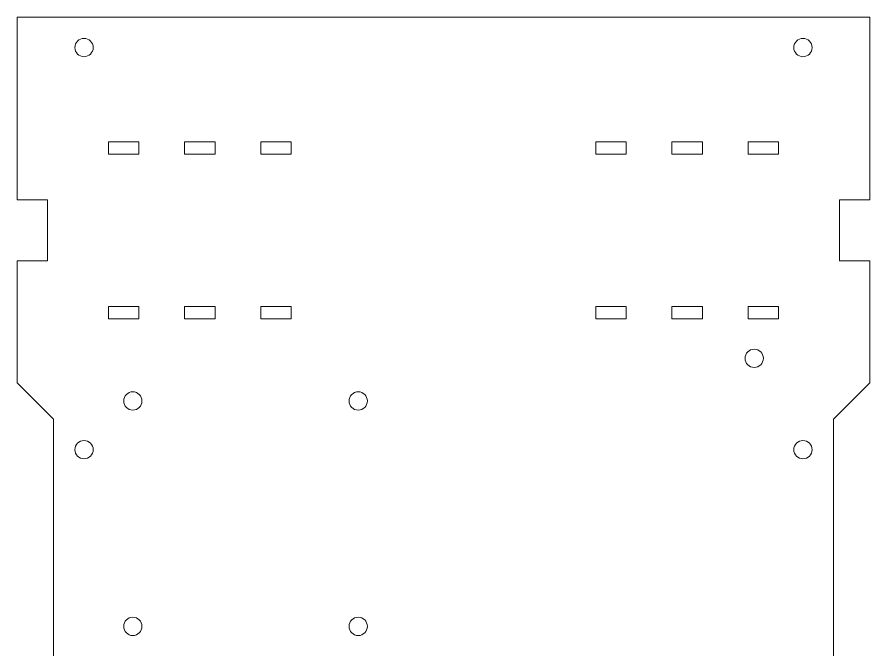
# Model space of a CAD drawing. Header units: millimetres. Extents: x 4 to 38, y -36.1 to -3.3.
# Drawn here: x 4.32 to 18.32, y -13.74 to -3.35 of the extents above; entities that cross this region are included whole.
import ezdxf

# ---------------------------------------------------------------- set-up
doc = ezdxf.new("R2010")
doc.units = ezdxf.units.MM
doc.header["$MEASUREMENT"] = 0
doc.layers.add('Layer 1', color=7, linetype='Continuous', lineweight=0)

msp = doc.modelspace()

# ---------------------------------------------------------------- linework, layer by layer
at = {"layer": 'Layer 1', "color": 18, "lineweight": 9, "true_color": 0x010101}
for points, knots in [([(18.324, -6.354), (18.324, -6.354), (18.324, -3.354), (18.324, -3.354), (18.324, -3.354), (4.323, -3.354), (4.323, -3.354), (4.323, -3.354), (4.323, -6.354), (4.323, -6.354), (4.323, -6.354), (4.824, -6.354), (4.824, -6.354), (4.824, -6.354), (4.824, -7.354), (4.824, -7.354), (4.824, -7.354), (4.323, -7.354), (4.323, -7.354), (4.323, -7.354), (4.323, -9.354), (4.323, -9.354), (4.323, -9.354), (4.924, -9.954), (4.924, -9.954), (4.924, -9.954), (4.924, -14.954), (4.924, -14.954), (4.924, -14.954), (6.124, -16.054), (6.124, -16.054), (6.124, -16.054), (7.323, -16.054), (7.323, -16.054), (7.323, -16.054), (7.824, -16.512), (7.824, -16.512), (7.824, -16.512), (7.824, -18.227), (7.824, -18.227), (7.824, -18.227), (8.073, -18.227), (8.073, -18.227), (8.073, -18.227), (8.073, -19.227), (8.073, -19.227), (8.073, -19.227), (7.824, -19.227), (7.824, -19.227), (7.824, -19.227), (7.824, -21.512), (7.824, -21.512), (7.824, -21.512), (7.574, -21.762), (7.574, -21.762), (7.574, -21.762), (7.224, -21.762), (7.224, -21.762), (7.224, -21.762), (5.924, -21.011), (5.924, -21.011), (5.924, -21.011), (5.924, -20.411), (5.924, -20.411), (5.924, -20.411), (4.924, -19.495), (4.924, -19.495), (4.924, -19.495), (4.924, -21.495), (4.924, -21.495), (4.924, -21.495), (5.823, -22.395), (5.823, -22.395), (5.823, -22.395), (8.823, -24.127), (8.823, -24.127), (8.823, -24.127), (13.824, -24.127), (13.824, -24.127), (13.824, -24.127), (16.824, -22.395), (16.824, -22.395), (16.824, -22.395), (17.724, -21.495), (17.724, -21.495), (17.724, -21.495), (17.724, -19.495), (17.724, -19.495), (17.724, -19.495), (16.724, -20.411), (16.724, -20.411), (16.724, -20.411), (16.724, -21.011), (16.724, -21.011), (16.724, -21.011), (15.424, -21.762), (15.424, -21.762), (15.424, -21.762), (15.074, -21.762), (15.074, -21.762), (15.074, -21.762), (14.824, -21.512), (14.824, -21.512), (14.824, -21.512), (14.824, -19.227), (14.824, -19.227), (14.824, -19.227), (14.574, -19.227), (14.574, -19.227), (14.574, -19.227), (14.574, -18.227), (14.574, -18.227), (14.574, -18.227), (14.824, -18.227), (14.824, -18.227), (14.824, -18.227), (14.824, -16.512), (14.824, -16.512), (14.824, -16.512), (15.324, -16.054), (15.324, -16.054), (15.324, -16.054), (16.524, -16.054), (16.524, -16.054), (16.524, -16.054), (17.724, -14.954), (17.724, -14.954), (17.724, -14.954), (17.724, -9.954), (17.724, -9.954), (17.724, -9.954), (18.324, -9.354), (18.324, -9.354), (18.324, -9.354), (18.324, -7.354), (18.324, -7.354), (18.324, -7.354), (17.824, -7.354), (17.824, -7.354), (17.824, -7.354), (17.824, -6.354), (17.824, -6.354), (17.824, -6.354), (18.324, -6.354), (18.324, -6.354)], [0, 0, 0, 0, 1, 1, 1, 2, 2, 2, 3, 3, 3, 4, 4, 4, 5, 5, 5, 6, 6, 6, 7, 7, 7, 8, 8, 8, 9, 9, 9, 10, 10, 10, 11, 11, 11, 12, 12, 12, 13, 13, 13, 14, 14, 14, 15, 15, 15, 16, 16, 16, 17, 17, 17, 18, 18, 18, 19, 19, 19, 20, 20, 20, 21, 21, 21, 22, 22, 22, 23, 23, 23, 24, 24, 24, 25, 25, 25, 26, 26, 26, 27, 27, 27, 28, 28, 28, 29, 29, 29, 30, 30, 30, 31, 31, 31, 32, 32, 32, 33, 33, 33, 34, 34, 34, 35, 35, 35, 36, 36, 36, 37, 37, 37, 38, 38, 38, 39, 39, 39, 40, 40, 40, 41, 41, 41, 42, 42, 42, 43, 43, 43, 44, 44, 44, 45, 45, 45, 46, 46, 46, 47, 47, 47, 48, 48, 48, 48]), ([(5.424, -4.004), (5.341, -4.004), (5.273, -3.937), (5.273, -3.854), (5.273, -3.771), (5.341, -3.704), (5.424, -3.704), (5.506, -3.704), (5.574, -3.771), (5.574, -3.854), (5.574, -3.937), (5.506, -4.004), (5.424, -4.004)], [0, 0, 0, 0, 1, 1, 1, 2, 2, 2, 3, 3, 3, 4, 4, 4, 4]), ([(17.223, -4.004), (17.141, -4.004), (17.074, -3.937), (17.074, -3.854), (17.074, -3.771), (17.141, -3.704), (17.223, -3.704), (17.306, -3.704), (17.374, -3.771), (17.374, -3.854), (17.374, -3.937), (17.306, -4.004), (17.223, -4.004)], [0, 0, 0, 0, 1, 1, 1, 2, 2, 2, 3, 3, 3, 4, 4, 4, 4]), ([(5.823, -5.404), (5.823, -5.404), (6.324, -5.404), (6.324, -5.404), (6.324, -5.404), (6.324, -5.604), (6.324, -5.604), (6.324, -5.604), (5.823, -5.604), (5.823, -5.604), (5.823, -5.604), (5.823, -5.404), (5.823, -5.404)], [0, 0, 0, 0, 1, 1, 1, 2, 2, 2, 3, 3, 3, 4, 4, 4, 4]), ([(7.574, -5.604), (7.574, -5.604), (7.074, -5.604), (7.074, -5.604), (7.074, -5.604), (7.074, -5.404), (7.074, -5.404), (7.074, -5.404), (7.574, -5.404), (7.574, -5.404), (7.574, -5.404), (7.574, -5.604), (7.574, -5.604)], [0, 0, 0, 0, 1, 1, 1, 2, 2, 2, 3, 3, 3, 4, 4, 4, 4]), ([(8.823, -5.604), (8.823, -5.604), (8.324, -5.604), (8.324, -5.604), (8.324, -5.604), (8.324, -5.404), (8.324, -5.404), (8.324, -5.404), (8.823, -5.404), (8.823, -5.404), (8.823, -5.404), (8.823, -5.604), (8.823, -5.604)], [0, 0, 0, 0, 1, 1, 1, 2, 2, 2, 3, 3, 3, 4, 4, 4, 4]), ([(14.324, -5.604), (14.324, -5.604), (13.824, -5.604), (13.824, -5.604), (13.824, -5.604), (13.824, -5.404), (13.824, -5.404), (13.824, -5.404), (14.324, -5.404), (14.324, -5.404), (14.324, -5.404), (14.324, -5.604), (14.324, -5.604)], [0, 0, 0, 0, 1, 1, 1, 2, 2, 2, 3, 3, 3, 4, 4, 4, 4]), ([(15.574, -5.604), (15.574, -5.604), (15.074, -5.604), (15.074, -5.604), (15.074, -5.604), (15.074, -5.404), (15.074, -5.404), (15.074, -5.404), (15.574, -5.404), (15.574, -5.404), (15.574, -5.404), (15.574, -5.604), (15.574, -5.604)], [0, 0, 0, 0, 1, 1, 1, 2, 2, 2, 3, 3, 3, 4, 4, 4, 4]), ([(16.824, -5.604), (16.824, -5.604), (16.324, -5.604), (16.324, -5.604), (16.324, -5.604), (16.324, -5.404), (16.324, -5.404), (16.324, -5.404), (16.824, -5.404), (16.824, -5.404), (16.824, -5.404), (16.824, -5.604), (16.824, -5.604)], [0, 0, 0, 0, 1, 1, 1, 2, 2, 2, 3, 3, 3, 4, 4, 4, 4]), ([(5.823, -8.104), (5.823, -8.104), (6.324, -8.104), (6.324, -8.104), (6.324, -8.104), (6.324, -8.304), (6.324, -8.304), (6.324, -8.304), (5.823, -8.304), (5.823, -8.304), (5.823, -8.304), (5.823, -8.104), (5.823, -8.104)], [0, 0, 0, 0, 1, 1, 1, 2, 2, 2, 3, 3, 3, 4, 4, 4, 4]), ([(7.574, -8.304), (7.574, -8.304), (7.074, -8.304), (7.074, -8.304), (7.074, -8.304), (7.074, -8.104), (7.074, -8.104), (7.074, -8.104), (7.574, -8.104), (7.574, -8.104), (7.574, -8.104), (7.574, -8.304), (7.574, -8.304)], [0, 0, 0, 0, 1, 1, 1, 2, 2, 2, 3, 3, 3, 4, 4, 4, 4]), ([(8.823, -8.304), (8.823, -8.304), (8.324, -8.304), (8.324, -8.304), (8.324, -8.304), (8.324, -8.104), (8.324, -8.104), (8.324, -8.104), (8.823, -8.104), (8.823, -8.104), (8.823, -8.104), (8.823, -8.304), (8.823, -8.304)], [0, 0, 0, 0, 1, 1, 1, 2, 2, 2, 3, 3, 3, 4, 4, 4, 4]), ([(14.324, -8.304), (14.324, -8.304), (13.824, -8.304), (13.824, -8.304), (13.824, -8.304), (13.824, -8.104), (13.824, -8.104), (13.824, -8.104), (14.324, -8.104), (14.324, -8.104), (14.324, -8.104), (14.324, -8.304), (14.324, -8.304)], [0, 0, 0, 0, 1, 1, 1, 2, 2, 2, 3, 3, 3, 4, 4, 4, 4]), ([(15.574, -8.304), (15.574, -8.304), (15.074, -8.304), (15.074, -8.304), (15.074, -8.304), (15.074, -8.104), (15.074, -8.104), (15.074, -8.104), (15.574, -8.104), (15.574, -8.104), (15.574, -8.104), (15.574, -8.304), (15.574, -8.304)], [0, 0, 0, 0, 1, 1, 1, 2, 2, 2, 3, 3, 3, 4, 4, 4, 4]), ([(16.824, -8.304), (16.824, -8.304), (16.324, -8.304), (16.324, -8.304), (16.324, -8.304), (16.324, -8.104), (16.324, -8.104), (16.324, -8.104), (16.824, -8.104), (16.824, -8.104), (16.824, -8.104), (16.824, -8.304), (16.824, -8.304)], [0, 0, 0, 0, 1, 1, 1, 2, 2, 2, 3, 3, 3, 4, 4, 4, 4]), ([(16.424, -9.104), (16.341, -9.104), (16.273, -9.037), (16.273, -8.954), (16.273, -8.871), (16.341, -8.804), (16.424, -8.804), (16.507, -8.804), (16.574, -8.871), (16.574, -8.954), (16.574, -9.037), (16.507, -9.104), (16.424, -9.104)], [0, 0, 0, 0, 1, 1, 1, 2, 2, 2, 3, 3, 3, 4, 4, 4, 4]), ([(6.224, -9.804), (6.141, -9.804), (6.074, -9.737), (6.074, -9.654), (6.074, -9.571), (6.141, -9.504), (6.224, -9.504), (6.306, -9.504), (6.374, -9.571), (6.374, -9.654), (6.374, -9.737), (6.306, -9.804), (6.224, -9.804)], [0, 0, 0, 0, 1, 1, 1, 2, 2, 2, 3, 3, 3, 4, 4, 4, 4]), ([(9.923, -9.504), (10.006, -9.504), (10.074, -9.571), (10.074, -9.654), (10.074, -9.737), (10.006, -9.804), (9.923, -9.804), (9.841, -9.804), (9.774, -9.737), (9.774, -9.654), (9.774, -9.571), (9.841, -9.504), (9.923, -9.504)], [0, 0, 0, 0, 1, 1, 1, 2, 2, 2, 3, 3, 3, 4, 4, 4, 4]), ([(5.424, -10.604), (5.341, -10.604), (5.273, -10.537), (5.273, -10.454), (5.273, -10.371), (5.341, -10.304), (5.424, -10.304), (5.506, -10.304), (5.574, -10.371), (5.574, -10.454), (5.574, -10.537), (5.506, -10.604), (5.424, -10.604)], [0, 0, 0, 0, 1, 1, 1, 2, 2, 2, 3, 3, 3, 4, 4, 4, 4]), ([(17.223, -10.604), (17.141, -10.604), (17.074, -10.537), (17.074, -10.454), (17.074, -10.371), (17.141, -10.304), (17.223, -10.304), (17.306, -10.304), (17.374, -10.371), (17.374, -10.454), (17.374, -10.537), (17.306, -10.604), (17.223, -10.604)], [0, 0, 0, 0, 1, 1, 1, 2, 2, 2, 3, 3, 3, 4, 4, 4, 4]), ([(6.224, -13.504), (6.141, -13.504), (6.074, -13.437), (6.074, -13.354), (6.074, -13.271), (6.141, -13.204), (6.224, -13.204), (6.306, -13.204), (6.374, -13.271), (6.374, -13.354), (6.374, -13.437), (6.306, -13.504), (6.224, -13.504)], [0, 0, 0, 0, 1, 1, 1, 2, 2, 2, 3, 3, 3, 4, 4, 4, 4]), ([(9.923, -13.204), (10.006, -13.204), (10.074, -13.271), (10.074, -13.354), (10.074, -13.437), (10.006, -13.504), (9.923, -13.504), (9.841, -13.504), (9.774, -13.437), (9.774, -13.354), (9.774, -13.271), (9.841, -13.204), (9.923, -13.204)], [0, 0, 0, 0, 1, 1, 1, 2, 2, 2, 3, 3, 3, 4, 4, 4, 4])]:
    msp.add_open_spline(points, degree=3, knots=knots, dxfattribs=at)

doc.saveas('drawing.dxf')
